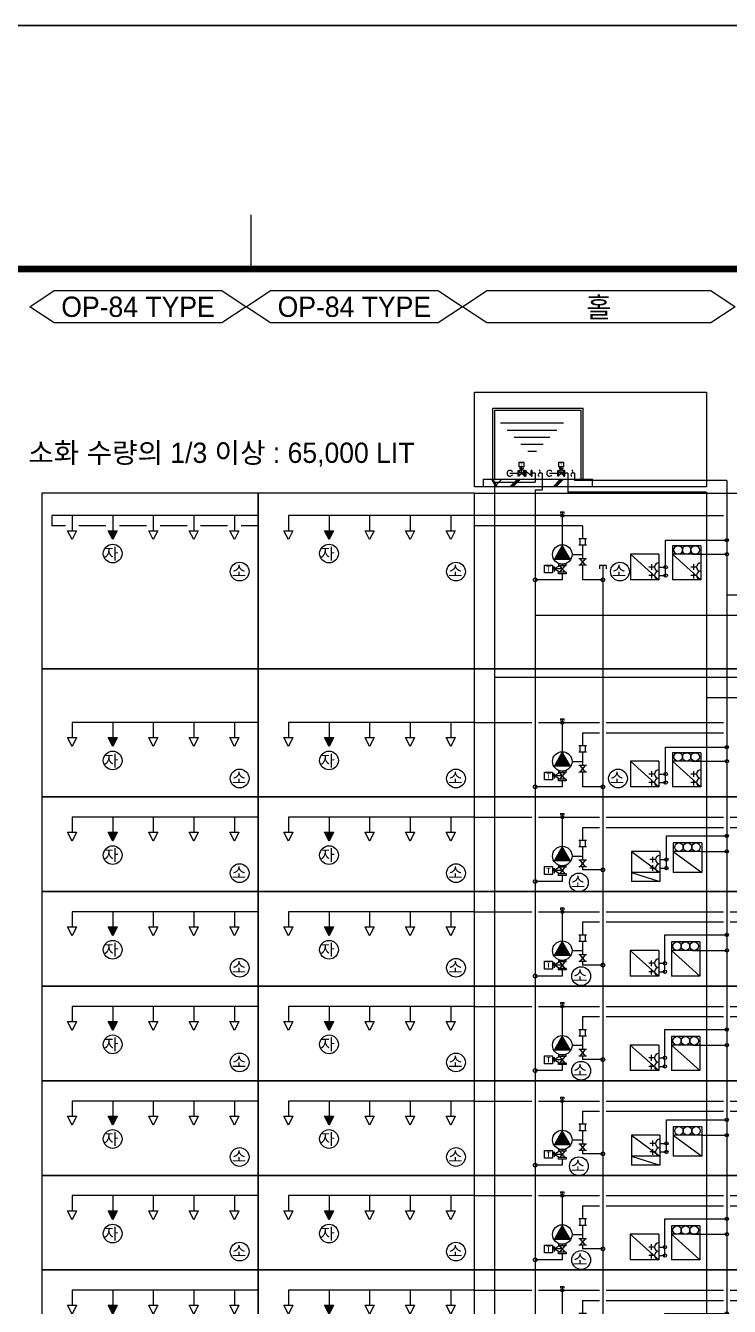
# Model space of a CAD drawing. Header units: millimetres. Extents: x -690680 to -601580, y 65384 to 191384.
# Drawn here: x -671987 to -656374, y 162956 to 191384 of the extents above; entities that cross this region are included whole.
import ezdxf
from ezdxf.enums import TextEntityAlignment as Align

# ---------------------------------------------------------------- set-up
doc = ezdxf.new("R2010")
doc.units = ezdxf.units.MM
doc.header["$LTSCALE"] = 200
for name, color, linetype in [('105-2', 7, 'Continuous'), ('2', 2, 'Continuous'), ('4', 4, 'Continuous'), ('CO', 7, 'Continuous'), ('D', 1, 'Continuous'), ('FF', 255, 'Continuous'), ('FPP', 7, 'Continuous'), ('HH', 3, 'Continuous'), ('HSP', 5, 'Continuous'), ('l4', 4, 'Continuous'), ('L6', 6, 'Continuous'), ('LH', 2, 'Continuous'), ('LSP', 6, 'Continuous'), ('SHEET', 7, 'Continuous'), ('SO', 7, 'Continuous'), ('SP', 3, 'Continuous')]:
    doc.layers.add(name, color=color, linetype=linetype)
doc.layers.add('작업', color=105, linetype='Continuous', plot=False)
doc.styles.add('돋움', font='Dotum.ttf')
doc.styles.add('돋움체', font='DotumChe.ttf')
doc.styles.add('맑은고딕', font='malgun.ttf', dxfattribs={"width": 0.8})

# ---------------------------------------------------------------- blocks, each defined once
blk = doc.blocks.new('A&C시트(A3)')
at = {"layer": 'SHEET', "color": 8}
blk.add_lwpolyline([(0, 29700), (42000, 29700), (42000, 0), (0, 0)], close=True, dxfattribs=at)
at = {"layer": 'SHEET', "const_width": 50}
blk.add_lwpolyline([(1800, 28700), (41000, 28700), (41000, 1000), (1800, 1000)], close=True, dxfattribs=at)
at = {"layer": 'SHEET', "color": 8}
blk.add_lwpolyline([(1800, 7900), (1400, 7900)], dxfattribs=at)
blk = doc.blocks.new('A$C619C33C1')
at = {"layer": 'FF', "linetype": 'Continuous'}
blk.add_hatch(color=1, dxfattribs=at).paths.add_polyline_path([(1950, 990), (1775, 687), (2125, 687)])
blk.add_hatch(color=1, dxfattribs=at).paths.add_polyline_path([(1950, 990), (1775, 687), (2125, 687)])
for p, q in [((4227, 320), (4227, 1136)), ((4227, 1136), (5600, 1136)), ((4371, 981), (4371, 225)), ((5002, 981), (4371, 981)), ((5002, 981), (4371, 981)), ((5002, 981), (5002, 225)), ((3459, 792), (3459, 225)), ((4089, 792), (3459, 792)), ((3459, 792), (4089, 225)), ((3932, 446), (3932, 572)), ((4089, 792), (4089, 225)), ((5002, 792), (4371, 792)), ((4371, 792), (5002, 225)), ((3995, 509), (3869, 509)), ((3995, 320), (3869, 320)), ((3932, 257), (3932, 383)), ((4089, 225), (3459, 225)), ((5002, 225), (4371, 225))]:
    blk.add_line(p, q)
at = {"color": 7}
for p, q in [((4838, 792), (5603, 792)), ((4089, 509), (4227, 509)), ((4089, 320), (4227, 320))]:
    blk.add_line(p, q, dxfattribs=at)
for centre in [(4089, 509), (4089, 320)]:
    blk.add_arc(centre, 94.5, 90, 270)
at = {"layer": '2', "color": 2}
for centre in [(4497, 887), (4686, 887), (4875, 887)]:
    blk.add_circle(centre, 94.5, dxfattribs=at)
for centre in [(3585, 887), (3774, 887), (3963, 887)]:
    blk.add_arc(centre, 94.5, 269.9967, 270.0033, dxfattribs=at)
at = {"layer": '4'}
blk.add_lwpolyline([(0, 2100), (6050, 2100), (6050, 0), (0, 0)], close=True, dxfattribs=at)
at = {"layer": 'D'}
blk.add_line((2850, 2100), (2850, 0), dxfattribs=at)
at = {"layer": 'FF', "color": 3, "linetype": 'Continuous'}
for p, q in [((1912, 1735, 0), (1988, 1735, 0)), ((1912, 1735, 0), (1912, 1697, 0)), ((1988, 1735, 0), (1988, 1697, 0)), ((2166, 788), (2400, 788)), ((2166, 788), (2400, 788)), ((2850, 469), (2400, 469))]:
    blk.add_line(p, q, dxfattribs=at)
at = {"layer": 'FF', "color": 3}
for p, q in [((0, 1650), (1275, 1650)), ((1425, 1650), (2775, 1650)), ((2400, 1425), (2400, 1134)), ((2400, 1425), (2775, 1425)), ((2925, 1650), (5525, 1650)), ((2925, 1425), (5525, 1425)), ((5675, 1650), (6050, 1650)), ((5675, 1425), (6050, 1425)), ((2400, 990, 0), (2400, 693, 0)), ((2400, 990, 0), (2400, 693, 0)), ((2400, 549, 0), (2400, 469, 0)), ((2400, 549, 0), (2400, 469, 0))]:
    blk.add_line(p, q, dxfattribs=at)
at = {"layer": 'FF', "color": 4}
for p, q in [((2486, 1134, 0), (2314, 1134, 0)), ((2486, 1134, 0), (2314, 1134, 0)), ((2485, 990, 0), (2314, 990, 0)), ((2485, 990, 0), (2314, 990, 0)), ((2342, 1134, 0), (2342, 990, 0)), ((2458, 1134, 0), (2458, 990, 0)), ((2036, 572), (1864, 572)), ((2036, 572), (1864, 572)), ((1864, 572), (1864, 538)), ((2036, 572), (1864, 572)), ((2036, 572), (1864, 572)), ((1864, 572), (1864, 538)), ((1950, 572), (1967, 572)), ((1950, 572), (1967, 572)), ((2036, 538), (2036, 572)), ((2036, 538), (2036, 572)), ((2486, 693, 0), (2314, 693, 0)), ((2486, 693, 0), (2314, 693, 0)), ((2458, 693, 0), (2342, 549, 0)), ((2342, 693, 0), (2458, 549, 0)), ((2458, 693, 0), (2342, 549, 0)), ((2342, 693, 0), (2458, 549, 0)), ((1950, 466), (1732, 466)), ((1950, 466), (1732, 466)), ((1892, 538), (1773, 466)), ((1892, 538), (1773, 466)), ((1773, 522), (1773, 410)), ((1773, 466), (1773, 522)), ((1773, 522), (1773, 410)), ((1773, 466), (1773, 522)), ((1773, 466), (1773, 477)), ((1773, 477), (1773, 454)), ((1773, 466), (1773, 477)), ((1773, 477), (1773, 454)), ((1892, 394), (1773, 466)), ((1892, 394), (1773, 466)), ((2036, 538), (1864, 538)), ((2036, 538), (1864, 538)), ((2035, 394), (1864, 394)), ((1864, 359), (1864, 394)), ((2035, 394), (1864, 394)), ((1864, 359), (1864, 394)), ((2036, 359), (1865, 359)), ((2036, 359), (1865, 359)), ((2036, 359), (1865, 359)), ((2036, 359), (1865, 359)), ((2008, 538), (1892, 394)), ((1892, 538), (2008, 394)), ((2008, 538), (1892, 394)), ((1892, 538), (2008, 394)), ((2036, 394), (2036, 359)), ((2036, 394), (2036, 359)), ((2485, 549, 0), (2314, 549, 0)), ((2485, 549, 0), (2314, 549, 0))]:
    blk.add_line(p, q, dxfattribs=at)
at = {"layer": 'FF', "color": 6, "linetype": 'Continuous'}
for p, q in [((1950, 359), (1950, 225)), ((1950, 359), (1950, 225)), ((1950, 225), (1350, 225))]:
    blk.add_line(p, q, dxfattribs=at)
at = {"layer": 'FF', "color": 1, "linetype": 'Continuous', "elevation": 0}
blk.add_lwpolyline([(1950, 990), (1775, 687), (2125, 687)], close=True, dxfattribs=at)
blk.add_lwpolyline([(1950, 990), (1775, 687), (2125, 687)], close=True, dxfattribs=at)
blk.add_lwpolyline([(1950, 990), (1775, 687), (2125, 687)], close=True, dxfattribs=at)
blk.add_lwpolyline([(1950, 990), (1775, 687), (2125, 687)], close=True, dxfattribs=at)
at = {"layer": 'FF', "color": 4, "elevation": 0}
blk.add_lwpolyline([(1558, 553), (1732, 553), (1732, 379), (1558, 379)], close=True, dxfattribs=at)
blk.add_lwpolyline([(1558, 553), (1732, 553), (1732, 379), (1558, 379)], close=True, dxfattribs=at)
at = {"layer": 'FF', "color": 2}
for centre, radius in [((1950, 1650), 34.7), ((1950, 1650), 34.7), ((5600, 1136), 37.1), ((5603, 792), 37.1), ((2850, 469, 0), 41.7), ((2850, 469, 0), 41.7), ((4227, 509), 37.1), ((4227, 320), 37.1), ((1350, 225, 0), 41.7)]:
    blk.add_circle(centre, radius, dxfattribs=at)
at = {"layer": 'FF', "color": 7}
blk.add_circle((1950, 788), 216, dxfattribs=at)
blk.add_circle((1950, 788), 216, dxfattribs=at)
at = {"layer": 'HH'}
blk.add_line((5600, 2100), (5600, 0), dxfattribs=at)
at = {"layer": 'HSP', "linetype": 'Continuous'}
blk.add_line((1350, 2100), (1350, 0), dxfattribs=at)
at = {"layer": 'LH', "color": 2}
blk.add_line((5150, 2100), (5150, 0), dxfattribs=at)
at = {"layer": 'LSP', "linetype": 'Continuous'}
blk.add_line((450, 2100), (450, 0), dxfattribs=at)
at = {"layer": 'LSP', "color": 6, "linetype": 'Continuous'}
blk.add_line((1950, 1735, 0), (1950, 1004), dxfattribs=at)
at = {"layer": 'SO', "color": 4}
blk.add_circle((2369, 222), 208, dxfattribs=at)
at = {"layer": 'FF', "color": 4, "style": '돋움체'}
blk.add_text('T', height=116, dxfattribs=at).set_placement((1645, 466), align=Align.MIDDLE)
blk.add_text('T', height=116, dxfattribs=at).set_placement((1645, 466), align=Align.MIDDLE)
at = {"layer": 'SO', "color": 7, "style": '맑은고딕'}
blk.add_text('소', height=252, dxfattribs=at).set_placement((2189, 109))
blk = doc.blocks.new('A$C6A4F0C46')
at = {"layer": '105-2'}
blk.add_hatch(color=1, dxfattribs=at).paths.add_polyline_path([(1675, 1316), (1475, 1316), (1575, 1117)])
at = {"layer": '105-2', "color": 1}
blk.add_lwpolyline([(1475, 1316), (1675, 1316), (1575, 1117), (1475, 1316)], dxfattribs=at)
at = {"layer": '4'}
blk.add_lwpolyline([(4800, 0), (4800, 2100), (0, 2100), (0, 0)], close=True, dxfattribs=at)
at = {"layer": 'CO', "color": 4}
blk.add_circle((1575, 808), 208, dxfattribs=at)
at = {"layer": 'FF', "color": 3}
for p, q in [((675, 1650), (675, 1316)), ((4800, 1650), (675, 1650)), ((1575, 1650), (1575, 1316)), ((2475, 1650), (2475, 1316)), ((3375, 1650), (3375, 1316)), ((4275, 1650), (4275, 1316))]:
    blk.add_line(p, q, dxfattribs=at)
at = {"layer": 'SO', "color": 4}
blk.add_circle((4392, 408), 208, dxfattribs=at)
at = {"layer": 'SP', "color": 4, "elevation": 0}
for points in [[(575, 1316), (775, 1316), (675, 1117), (575, 1316)], [(2375, 1316), (2575, 1316), (2475, 1117), (2375, 1316)], [(3275, 1316), (3475, 1316), (3375, 1117), (3275, 1316)], [(4175, 1316), (4375, 1316), (4275, 1117), (4175, 1316)]]:
    blk.add_lwpolyline(points, dxfattribs=at)
at = {"layer": 'CO', "color": 7, "style": '맑은고딕'}
blk.add_text('자', height=252, dxfattribs=at).set_placement((1383, 679))
at = {"layer": 'SO', "color": 7, "style": '맑은고딕'}
blk.add_text('소', height=252, dxfattribs=at).set_placement((4222, 295))
blk = doc.blocks.new('A$C79C17EED')
at = {"layer": 'FF', "linetype": 'Continuous'}
blk.add_hatch(color=1, dxfattribs=at).paths.add_polyline_path([(1950, 990), (1775, 687), (2125, 687)])
blk.add_hatch(color=1, dxfattribs=at).paths.add_polyline_path([(1950, 990), (1775, 687), (2125, 687)])
for p, q in [((4261, 520), (4261, 1233)), ((4261, 1233), (5600, 1233)), ((4115, 892), (3484, 892)), ((3484, 892), (3484, 225)), ((3484, 892), (4115, 425)), ((4115, 892), (4115, 225)), ((5044, 1081), (4413, 1081)), ((5044, 1081), (4413, 1081)), ((4413, 1081), (4413, 425)), ((5044, 892), (4413, 892)), ((4413, 892), (5044, 425)), ((5044, 1081), (5044, 425)), ((4020, 709), (3894, 709)), ((3957, 646), (3957, 772)), ((3957, 457), (3957, 583)), ((4115, 425), (3484, 425)), ((4020, 520), (3894, 520)), ((5044, 425), (4413, 425)), ((4115, 225), (3484, 225))]:
    blk.add_line(p, q)
at = {"color": 7}
for p, q in [((5044, 892), (5600, 892)), ((4115, 709), (4261, 709)), ((3484, 425), (4115, 225)), ((4115, 520), (4261, 520))]:
    blk.add_line(p, q, dxfattribs=at)
for centre in [(4115, 709), (4115, 520)]:
    blk.add_arc(centre, 94.5, 90, 270)
at = {"layer": '2', "color": 2}
for centre in [(4540, 987), (4729, 987), (4918, 987)]:
    blk.add_circle(centre, 94.5, dxfattribs=at)
for centre in [(3610, 987), (3800, 987), (3989, 987)]:
    blk.add_arc(centre, 94.5, 269.9967, 270.0033, dxfattribs=at)
at = {"layer": '4'}
blk.add_lwpolyline([(0, 2100), (6050, 2100), (6050, 0), (0, 0)], close=True, dxfattribs=at)
at = {"layer": 'D'}
blk.add_line((2850, 2100), (2850, 0), dxfattribs=at)
at = {"layer": 'FF', "color": 3, "linetype": 'Continuous'}
for p, q in [((1912, 1735, 0), (1988, 1735, 0)), ((1912, 1735, 0), (1912, 1697, 0)), ((1988, 1735, 0), (1988, 1697, 0)), ((2166, 788), (2400, 788)), ((2166, 788), (2400, 788)), ((2850, 480), (2400, 480))]:
    blk.add_line(p, q, dxfattribs=at)
at = {"layer": 'FF', "color": 3}
for p, q in [((0, 1650), (1275, 1650)), ((1425, 1650), (2775, 1650)), ((2400, 1425), (2400, 1134)), ((2400, 1425), (2775, 1425)), ((2925, 1650), (5525, 1650)), ((2925, 1425), (5525, 1425)), ((5675, 1650), (6050, 1650)), ((5675, 1425), (6050, 1425)), ((2400, 990, 0), (2400, 693, 0)), ((2400, 990, 0), (2400, 693, 0)), ((2400, 549, 0), (2400, 480, 0)), ((2400, 549, 0), (2400, 480, 0))]:
    blk.add_line(p, q, dxfattribs=at)
at = {"layer": 'FF', "color": 4}
for p, q in [((2486, 1134, 0), (2314, 1134, 0)), ((2486, 1134, 0), (2314, 1134, 0)), ((2485, 990, 0), (2314, 990, 0)), ((2485, 990, 0), (2314, 990, 0)), ((2342, 1134, 0), (2342, 990, 0)), ((2458, 1134, 0), (2458, 990, 0)), ((2036, 572), (1864, 572)), ((2036, 572), (1864, 572)), ((1864, 572), (1864, 538)), ((2036, 572), (1864, 572)), ((2036, 572), (1864, 572)), ((1864, 572), (1864, 538)), ((1950, 572), (1967, 572)), ((1950, 572), (1967, 572)), ((2036, 538), (2036, 572)), ((2036, 538), (2036, 572)), ((2486, 693, 0), (2314, 693, 0)), ((2486, 693, 0), (2314, 693, 0)), ((2458, 693, 0), (2342, 549, 0)), ((2342, 693, 0), (2458, 549, 0)), ((2458, 693, 0), (2342, 549, 0)), ((2342, 693, 0), (2458, 549, 0)), ((1950, 466), (1732, 466)), ((1950, 466), (1732, 466)), ((1892, 538), (1773, 466)), ((1892, 538), (1773, 466)), ((1773, 522), (1773, 410)), ((1773, 466), (1773, 522)), ((1773, 522), (1773, 410)), ((1773, 466), (1773, 522)), ((1773, 466), (1773, 477)), ((1773, 477), (1773, 454)), ((1773, 466), (1773, 477)), ((1773, 477), (1773, 454)), ((1892, 394), (1773, 466)), ((1892, 394), (1773, 466)), ((2036, 538), (1864, 538)), ((2036, 538), (1864, 538)), ((2035, 394), (1864, 394)), ((1864, 359), (1864, 394)), ((2035, 394), (1864, 394)), ((1864, 359), (1864, 394)), ((2036, 359), (1865, 359)), ((2036, 359), (1865, 359)), ((2036, 359), (1865, 359)), ((2036, 359), (1865, 359)), ((2008, 538), (1892, 394)), ((1892, 538), (2008, 394)), ((2008, 538), (1892, 394)), ((1892, 538), (2008, 394)), ((2036, 394), (2036, 359)), ((2036, 394), (2036, 359)), ((2485, 549, 0), (2314, 549, 0)), ((2485, 549, 0), (2314, 549, 0))]:
    blk.add_line(p, q, dxfattribs=at)
at = {"layer": 'FF', "color": 6, "linetype": 'Continuous'}
for p, q in [((1950, 359), (1950, 225)), ((1950, 359), (1950, 225)), ((1950, 225), (1350, 225))]:
    blk.add_line(p, q, dxfattribs=at)
at = {"layer": 'FF', "color": 1, "linetype": 'Continuous', "elevation": 0}
blk.add_lwpolyline([(1950, 990), (1775, 687), (2125, 687)], close=True, dxfattribs=at)
blk.add_lwpolyline([(1950, 990), (1775, 687), (2125, 687)], close=True, dxfattribs=at)
blk.add_lwpolyline([(1950, 990), (1775, 687), (2125, 687)], close=True, dxfattribs=at)
blk.add_lwpolyline([(1950, 990), (1775, 687), (2125, 687)], close=True, dxfattribs=at)
at = {"layer": 'FF', "color": 4, "elevation": 0}
blk.add_lwpolyline([(1558, 553), (1732, 553), (1732, 379), (1558, 379)], close=True, dxfattribs=at)
blk.add_lwpolyline([(1558, 553), (1732, 553), (1732, 379), (1558, 379)], close=True, dxfattribs=at)
at = {"layer": 'FF', "color": 2}
for centre, radius in [((1950, 1650), 34.7), ((1950, 1650), 34.7), ((5600, 1233), 37.1), ((5600, 892), 37.1), ((4261, 709), 37.1), ((2850, 480, 0), 41.7), ((2850, 480, 0), 41.7), ((4261, 520), 37.1), ((1350, 225, 0), 41.7)]:
    blk.add_circle(centre, radius, dxfattribs=at)
at = {"layer": 'FF', "color": 7}
blk.add_circle((1950, 788), 216, dxfattribs=at)
blk.add_circle((1950, 788), 216, dxfattribs=at)
at = {"layer": 'HH'}
blk.add_line((5600, 2100), (5600, 0), dxfattribs=at)
at = {"layer": 'HSP', "linetype": 'Continuous'}
blk.add_line((1350, 2100), (1350, 0), dxfattribs=at)
at = {"layer": 'LH', "color": 2}
blk.add_line((5150, 2100), (5150, 0), dxfattribs=at)
at = {"layer": 'LSP', "linetype": 'Continuous'}
blk.add_line((450, 2100), (450, 0), dxfattribs=at)
at = {"layer": 'LSP', "color": 6, "linetype": 'Continuous'}
blk.add_line((1950, 1735, 0), (1950, 1004), dxfattribs=at)
at = {"layer": 'SO', "color": 4}
blk.add_circle((2319, 202), 208, dxfattribs=at)
at = {"layer": 'FF', "color": 4, "style": '돋움체'}
blk.add_text('T', height=116, dxfattribs=at).set_placement((1645, 466), align=Align.MIDDLE)
blk.add_text('T', height=116, dxfattribs=at).set_placement((1645, 466), align=Align.MIDDLE)
at = {"layer": 'SO', "color": 7, "style": '맑은고딕'}
blk.add_text('소', height=252, dxfattribs=at).set_placement((2139, 89))
blk = doc.blocks.new('H11')
at = {"layer": 'L6'}
for centre, start, end in [((0.4, -0.62), 123.0076, 236.9924), ((-0.4, 0.62), 303.0076, 56.9924)]:
    blk.add_arc(centre, 0.742, start, end, dxfattribs=at)

msp = doc.modelspace()

# ---------------------------------------------------------------- hatches: boundary and pattern name
at = {"layer": '105-2'}
for points in [[(-669957, 180174), (-670156, 180174), (-670056, 179975)], [(-665157, 180174), (-665356, 180174), (-665256, 179975)], [(-669957, 175580), (-670156, 175580), (-670056, 175381)], [(-665157, 175580), (-665356, 175580), (-665256, 175381)]]:
    msp.add_hatch(color=1, dxfattribs=at).paths.add_polyline_path(points)
at = {"layer": 'FF', "linetype": 'Continuous'}
for points in [[(-660081, 179848), (-660256, 179545), (-659906, 179545)], [(-660081, 179848), (-660256, 179545), (-659906, 179545)], [(-660081, 175255), (-660256, 174951), (-659906, 174951)], [(-660081, 175255), (-660256, 174951), (-659906, 174951)]]:
    msp.add_hatch(color=1, dxfattribs=at).paths.add_polyline_path(points)

# ---------------------------------------------------------------- linework, layer by layer
for p, q in [((-657787, 179178), (-657787, 179960)), ((-657787, 179960), (-656431, 179960)), ((-657636, 179840), (-657636, 179083)), ((-657006, 179840), (-657636, 179840)), ((-657006, 179840), (-657636, 179840)), ((-657006, 179840), (-657006, 179083)), ((-658569, 179651), (-658569, 179083)), ((-657939, 179651), (-658569, 179651)), ((-658569, 179651), (-657939, 179083)), ((-658096, 179304), (-658096, 179430)), ((-657939, 179651), (-657939, 179083)), ((-657006, 179651), (-657636, 179651)), ((-657636, 179651), (-657006, 179083)), ((-657164, 179304), (-657164, 179430)), ((-658033, 179367), (-658159, 179367)), ((-658033, 179178), (-658159, 179178)), ((-658096, 179115), (-658096, 179241)), ((-657101, 179367), (-657227, 179367)), ((-657101, 179178), (-657227, 179178)), ((-657164, 179115), (-657164, 179241)), ((-657939, 179083), (-658569, 179083)), ((-657006, 179083), (-657636, 179083)), ((-657787, 174584), (-657787, 175367)), ((-657787, 175367), (-656431, 175367)), ((-657636, 175246), (-657636, 174489)), ((-657006, 175246), (-657636, 175246)), ((-657006, 175246), (-657636, 175246)), ((-657006, 175246), (-657006, 174489)), ((-658569, 175057), (-658569, 174489)), ((-657939, 175057), (-658569, 175057)), ((-658569, 175057), (-657939, 174489)), ((-658096, 174710), (-658096, 174836)), ((-657939, 175057), (-657939, 174489)), ((-657006, 175057), (-657636, 175057)), ((-657636, 175057), (-657006, 174489)), ((-657164, 174710), (-657164, 174836)), ((-658033, 174773), (-658159, 174773)), ((-658033, 174584), (-658159, 174584)), ((-658096, 174521), (-658096, 174647)), ((-657101, 174773), (-657227, 174773)), ((-657101, 174584), (-657227, 174584)), ((-657164, 174521), (-657164, 174647)), ((-657939, 174489), (-658569, 174489)), ((-657006, 174489), (-657636, 174489))]:
    msp.add_line(p, q)
at = {"color": 7}
for p, q in [((-657193, 179651), (-656428, 179651)), ((-657939, 179367), (-657787, 179367)), ((-657939, 179178), (-657787, 179178)), ((-657193, 175057), (-656428, 175057)), ((-657939, 174773), (-657787, 174773)), ((-657939, 174584), (-657787, 174584))]:
    msp.add_line(p, q, dxfattribs=at)
for centre in [(-657939, 179367), (-657006, 179367), (-657939, 179178), (-657006, 179178), (-657939, 174773), (-657006, 174773), (-657939, 174584), (-657006, 174584)]:
    msp.add_arc(centre, 94.5, 90, 270)
at = {"layer": '105-2', "color": 1}
for points in [[(-670156, 180174), (-669957, 180174), (-670056, 179975), (-670156, 180174)], [(-665356, 180174), (-665157, 180174), (-665256, 179975), (-665356, 180174)], [(-670156, 175580), (-669957, 175580), (-670056, 175381), (-670156, 175580)], [(-665356, 175580), (-665157, 175580), (-665256, 175381), (-665356, 175580)]]:
    msp.add_lwpolyline(points, dxfattribs=at)
at = {"layer": '2', "color": 2}
for centre in [(-657510, 179745), (-657321, 179745), (-657132, 179745), (-657510, 175151), (-657321, 175151), (-657132, 175151)]:
    msp.add_circle(centre, 94.5, dxfattribs=at)
for centre in [(-658443, 179745), (-658254, 179745), (-658065, 179745), (-658443, 175151), (-658254, 175151), (-658065, 175151)]:
    msp.add_arc(centre, 94.5, 269.9967, 270.0033, dxfattribs=at)
at = {"layer": '4'}
for points in [[(-662031, 183250), (-656881, 183250), (-656881, 181150), (-662031, 181150)], [(-666831, 177110), (-666831, 181010), (-671631, 181010), (-671631, 177110)], [(-662031, 177110), (-662031, 181010), (-666831, 181010), (-666831, 177110)], [(-662031, 181010), (-655981, 181010), (-655981, 177110), (-662031, 177110)], [(-666831, 174264), (-666831, 177110), (-671631, 177110), (-671631, 174264)], [(-662031, 174264), (-662031, 177110), (-666831, 177110), (-666831, 174264)], [(-662031, 177110), (-655981, 177110), (-655981, 174264), (-662031, 174264)]]:
    msp.add_lwpolyline(points, close=True, dxfattribs=at)
at = {"layer": 'CO', "color": 4}
for centre in [(-670056, 179666), (-665256, 179666), (-670056, 175073), (-665256, 175073)]:
    msp.add_circle(centre, 208, dxfattribs=at)
at = {"layer": 'D'}
for p, q in [((-659181, 179400), (-659181, 177110)), ((-659181, 177110), (-659181, 174264))]:
    msp.add_line(p, q, dxfattribs=at)
at = {"layer": 'FF', "color": 3}
for p, q in [((-661619, 181314), (-661619, 182893)), ((-661619, 182893), (-659621, 182893)), ((-659621, 181314), (-659621, 182893)), ((-661826, 181314), (-659414, 181314)), ((-661826, 181150), (-661826, 181314)), ((-659414, 181150), (-659414, 181314)), ((-666831, 180508), (-671406, 180508)), ((-671406, 180508), (-671406, 180283)), ((-671106, 180283), (-671406, 180283)), ((-670956, 180508), (-670956, 180174)), ((-670206, 180283), (-670806, 180283)), ((-670056, 180508), (-670056, 180174)), ((-669306, 180283), (-669906, 180283)), ((-669156, 180508), (-669156, 180174)), ((-668406, 180283), (-669006, 180283)), ((-668256, 180508), (-668256, 180174)), ((-667506, 180283), (-668106, 180283)), ((-667356, 180508), (-667356, 180174)), ((-666831, 180283), (-667206, 180283)), ((-666156, 180508), (-666156, 180174)), ((-662031, 180508), (-666156, 180508)), ((-665256, 180508), (-665256, 180174)), ((-664356, 180508), (-664356, 180174)), ((-663456, 180508), (-663456, 180174)), ((-662556, 180508), (-662556, 180174)), ((-660081, 180508), (-662031, 180508)), ((-659631, 180283), (-662031, 180283)), ((-660081, 180508), (-656506, 180508)), ((-659631, 180283), (-659631, 179992)), ((-659631, 179849), (-659631, 179552)), ((-659631, 179849), (-659631, 179552)), ((-659631, 179408), (-659631, 179297)), ((-659631, 179408), (-659631, 179083)), ((-670956, 175914), (-670956, 175580)), ((-666831, 175914), (-670956, 175914)), ((-670056, 175915), (-670056, 175580)), ((-669156, 175915), (-669156, 175580)), ((-668256, 175915), (-668256, 175580)), ((-667356, 175915), (-667356, 175580)), ((-666156, 175914), (-666156, 175580)), ((-662031, 175914), (-666156, 175914)), ((-665256, 175915), (-665256, 175580)), ((-664356, 175915), (-664356, 175580)), ((-663456, 175915), (-663456, 175580)), ((-662556, 175915), (-662556, 175580)), ((-662031, 175914), (-660756, 175914)), ((-660606, 175914), (-659256, 175914)), ((-659631, 175689), (-659631, 175399)), ((-659631, 175689), (-659256, 175689)), ((-659106, 175914), (-656506, 175914)), ((-659106, 175689), (-656506, 175689)), ((-659631, 175255, 0), (-659631, 174958, 0)), ((-659631, 175255, 0), (-659631, 174958, 0)), ((-659631, 174814, 0), (-659631, 174704, 0)), ((-659631, 174814, 0), (-659631, 174489, 0))]:
    msp.add_line(p, q, dxfattribs=at)
at = {"layer": 'FF', "color": 1}
for p, q in [((-661575, 181314), (-661575, 182849)), ((-661575, 182849), (-659665, 182849)), ((-659665, 181314), (-659665, 182849)), ((-661301, 182408), (-660203, 182408)), ((-661150, 182252), (-660354, 182252)), ((-660999, 182095), (-660505, 182095)), ((-660848, 181939), (-660656, 181939)), ((-661653, 181314), (-661556, 181150)), ((-661620, 181314), (-661523, 181150)), ((-661425, 181314), (-661589, 181150)), ((-661077, 181314), (-661241, 181150)), ((-661044, 181314), (-661208, 181150)), ((-661011, 181314), (-661175, 181150)), ((-660122, 181314), (-660286, 181150)), ((-660089, 181314), (-660253, 181150)), ((-660057, 181314), (-660221, 181150))]:
    msp.add_line(p, q, dxfattribs=at)
at = {"layer": 'FF', "color": 4}
for p, q in [((-661452, 182564), (-660052, 182564)), ((-661061, 181511), (-661035, 181511)), ((-661061, 181384), (-661061, 181511)), ((-661061, 181384), (-661061, 181511)), ((-661035, 181384), (-661061, 181384)), ((-661035, 181490), (-660983, 181559)), ((-661035, 181384), (-661035, 181511)), ((-661035, 181490), (-660930, 181405)), ((-661035, 181405), (-660930, 181490)), ((-660983, 181559), (-661030, 181559)), ((-661030, 181559), (-660936, 181559)), ((-660991, 181559), (-660974, 181559)), ((-660983, 181559), (-660991, 181559)), ((-660991, 181559), (-660974, 181559)), ((-660983, 181559), (-660991, 181559)), ((-660983, 181448), (-660983, 181589)), ((-660930, 181490), (-660983, 181559)), ((-660904, 181511), (-660930, 181511)), ((-660930, 181384), (-660930, 181511)), ((-660930, 181384), (-660904, 181384)), ((-660904, 181384), (-660904, 181511)), ((-660904, 181511), (-660879, 181511)), ((-660904, 181384), (-660904, 181511)), ((-660904, 181384), (-660904, 181511)), ((-660879, 181384), (-660904, 181384)), ((-660879, 181384), (-660879, 181511)), ((-660879, 181490), (-660774, 181405)), ((-660748, 181511), (-660774, 181511)), ((-660774, 181384), (-660774, 181511)), ((-660774, 181384), (-660748, 181384)), ((-660748, 181384), (-660748, 181511)), ((-660181, 181511), (-660156, 181511)), ((-660181, 181384), (-660181, 181511)), ((-660181, 181384), (-660181, 181511)), ((-660156, 181384), (-660181, 181384)), ((-660156, 181490), (-660103, 181559)), ((-660156, 181384), (-660156, 181511)), ((-660156, 181490), (-660050, 181405)), ((-660156, 181405), (-660050, 181490)), ((-660103, 181559), (-660150, 181559)), ((-660150, 181559), (-660056, 181559)), ((-660112, 181559), (-660095, 181559)), ((-660103, 181559), (-660112, 181559)), ((-660112, 181559), (-660095, 181559)), ((-660103, 181559), (-660112, 181559)), ((-660103, 181448), (-660103, 181589)), ((-660050, 181490), (-660103, 181559)), ((-660025, 181511), (-660050, 181511)), ((-660050, 181384), (-660050, 181511)), ((-660050, 181384), (-660025, 181384)), ((-660025, 181384), (-660025, 181511)), ((-659545, 179992), (-659717, 179992)), ((-659545, 179992), (-659717, 179992)), ((-659689, 179992), (-659689, 179849)), ((-659574, 179992), (-659574, 179849)), ((-659547, 179849), (-659717, 179849)), ((-659547, 179849), (-659717, 179849)), ((-660139, 179396), (-660258, 179324)), ((-660139, 179396), (-660258, 179324)), ((-660258, 179380), (-660258, 179268)), ((-660258, 179324), (-660258, 179380)), ((-660258, 179380), (-660258, 179268)), ((-660258, 179324), (-660258, 179380)), ((-659995, 179431), (-660167, 179431)), ((-659995, 179431), (-660167, 179431)), ((-660167, 179431), (-660167, 179396)), ((-659995, 179431), (-660167, 179431)), ((-659995, 179431), (-660167, 179431)), ((-660167, 179431), (-660167, 179396)), ((-659995, 179396), (-660167, 179396)), ((-659995, 179396), (-660167, 179396)), ((-660024, 179396), (-660139, 179252)), ((-660139, 179396), (-660024, 179252)), ((-660024, 179396), (-660139, 179252)), ((-660139, 179396), (-660024, 179252)), ((-660081, 179431), (-660064, 179431)), ((-660081, 179431), (-660064, 179431)), ((-659995, 179396), (-659995, 179431)), ((-659995, 179396), (-659995, 179431)), ((-659545, 179552), (-659717, 179552)), ((-659545, 179552), (-659717, 179552)), ((-659547, 179408), (-659717, 179408)), ((-659547, 179408), (-659717, 179408)), ((-659574, 179552), (-659689, 179408)), ((-659689, 179552), (-659574, 179408)), ((-659574, 179552), (-659689, 179408)), ((-659689, 179552), (-659574, 179408)), ((-660081, 179324), (-660299, 179324)), ((-660081, 179324), (-660299, 179324)), ((-660258, 179324), (-660258, 179336)), ((-660258, 179336), (-660258, 179313)), ((-660258, 179324), (-660258, 179336)), ((-660258, 179336), (-660258, 179313)), ((-660139, 179252), (-660258, 179324)), ((-660139, 179252), (-660258, 179324)), ((-659997, 179252), (-660167, 179252)), ((-660167, 179218), (-660167, 179252)), ((-659997, 179252), (-660167, 179252)), ((-660167, 179218), (-660167, 179252)), ((-659995, 179218), (-660166, 179218)), ((-659995, 179218), (-660166, 179218)), ((-659995, 179218), (-660166, 179218)), ((-659995, 179218), (-660166, 179218)), ((-659995, 179252), (-659995, 179218)), ((-659995, 179252), (-659995, 179218)), ((-659545, 175399, 0), (-659717, 175399, 0)), ((-659545, 175399, 0), (-659717, 175399, 0)), ((-659547, 175255, 0), (-659717, 175255, 0)), ((-659547, 175255, 0), (-659717, 175255, 0)), ((-659689, 175399, 0), (-659689, 175255, 0)), ((-659574, 175399, 0), (-659574, 175255, 0)), ((-659995, 174837), (-660167, 174837)), ((-659995, 174837), (-660167, 174837)), ((-660167, 174837), (-660167, 174802)), ((-659995, 174837), (-660167, 174837)), ((-659995, 174837), (-660167, 174837)), ((-660167, 174837), (-660167, 174802)), ((-660081, 174837), (-660064, 174837)), ((-660081, 174837), (-660064, 174837)), ((-659995, 174802), (-659995, 174837)), ((-659995, 174802), (-659995, 174837)), ((-659545, 174958, 0), (-659717, 174958, 0)), ((-659545, 174958, 0), (-659717, 174958, 0)), ((-659574, 174958, 0), (-659689, 174814, 0)), ((-659689, 174958, 0), (-659574, 174814, 0)), ((-659574, 174958, 0), (-659689, 174814, 0)), ((-659689, 174958, 0), (-659574, 174814, 0)), ((-660081, 174730), (-660299, 174730)), ((-660081, 174730), (-660299, 174730)), ((-660139, 174802), (-660258, 174730)), ((-660139, 174802), (-660258, 174730)), ((-660258, 174786), (-660258, 174674)), ((-660258, 174730), (-660258, 174786)), ((-660258, 174786), (-660258, 174674)), ((-660258, 174730), (-660258, 174786)), ((-660258, 174730), (-660258, 174742)), ((-660258, 174742), (-660258, 174719)), ((-660258, 174730), (-660258, 174742)), ((-660258, 174742), (-660258, 174719)), ((-660139, 174658), (-660258, 174730)), ((-660139, 174658), (-660258, 174730)), ((-659995, 174802), (-660167, 174802)), ((-659995, 174802), (-660167, 174802)), ((-659997, 174658), (-660167, 174658)), ((-660167, 174624), (-660167, 174658)), ((-659997, 174658), (-660167, 174658)), ((-660167, 174624), (-660167, 174658)), ((-659995, 174624), (-660166, 174624)), ((-659995, 174624), (-660166, 174624)), ((-659995, 174624), (-660166, 174624)), ((-659995, 174624), (-660166, 174624)), ((-660024, 174802), (-660139, 174658)), ((-660139, 174802), (-660024, 174658)), ((-660024, 174802), (-660139, 174658)), ((-660139, 174802), (-660024, 174658)), ((-659995, 174658), (-659995, 174624)), ((-659995, 174658), (-659995, 174624)), ((-659547, 174814, 0), (-659717, 174814, 0)), ((-659547, 174814, 0), (-659717, 174814, 0))]:
    msp.add_line(p, q, dxfattribs=at)
at = {"layer": 'FF', "color": 2}
msp.add_line((-660364, 181448), (-660181, 181448), dxfattribs=at)
at = {"layer": 'FF', "color": 3, "linetype": 'Continuous'}
for p, q in [((-660119, 180593, 0), (-660043, 180593, 0)), ((-660119, 180593, 0), (-660119, 180555, 0)), ((-660043, 180593, 0), (-660043, 180555, 0)), ((-659865, 179646), (-659631, 179646)), ((-659865, 179646), (-659631, 179646)), ((-659105, 179400, 0), (-659258, 179400, 0)), ((-659258, 179400, 0), (-659258, 179324, 0)), ((-659105, 179400, 0), (-659105, 179324, 0)), ((-659181, 179083), (-659631, 179083)), ((-660119, 175999, 0), (-660043, 175999, 0)), ((-660119, 175999, 0), (-660119, 175961, 0)), ((-660043, 175999, 0), (-660043, 175961, 0)), ((-659865, 175052), (-659631, 175052)), ((-659865, 175052), (-659631, 175052)), ((-659181, 174489), (-659631, 174489))]:
    msp.add_line(p, q, dxfattribs=at)
at = {"layer": 'FF', "color": 6, "linetype": 'Continuous'}
for p, q in [((-660081, 179218), (-660081, 179083)), ((-660081, 179218), (-660081, 179083)), ((-660081, 179083), (-660681, 179083)), ((-660081, 174624), (-660081, 174489)), ((-660081, 174624), (-660081, 174489)), ((-660081, 174489), (-660681, 174489))]:
    msp.add_line(p, q, dxfattribs=at)
at = {"layer": 'FF', "color": 4, "elevation": 0}
for points in [[(-661034, 181691), (-660932, 181691), (-660932, 181589), (-661034, 181589)], [(-660154, 181691), (-660052, 181691), (-660052, 181589), (-660154, 181589)], [(-660473, 179411), (-660299, 179411), (-660299, 179237), (-660473, 179237)], [(-660473, 179411), (-660299, 179411), (-660299, 179237), (-660473, 179237)], [(-660473, 174817), (-660299, 174817), (-660299, 174644), (-660473, 174644)], [(-660473, 174817), (-660299, 174817), (-660299, 174644), (-660473, 174644)]]:
    msp.add_lwpolyline(points, close=True, dxfattribs=at)
at = {"layer": 'FF', "color": 1, "linetype": 'Continuous', "elevation": 0}
for points in [[(-660081, 179848), (-660256, 179545), (-659906, 179545)], [(-660081, 179848), (-660256, 179545), (-659906, 179545)], [(-660081, 179848), (-660256, 179545), (-659906, 179545)], [(-660081, 179848), (-660256, 179545), (-659906, 179545)], [(-660081, 175255), (-660256, 174951), (-659906, 174951)], [(-660081, 175255), (-660256, 174951), (-659906, 174951)], [(-660081, 175255), (-660256, 174951), (-659906, 174951)], [(-660081, 175255), (-660256, 174951), (-659906, 174951)]]:
    msp.add_lwpolyline(points, close=True, dxfattribs=at)
at = {"layer": 'FF', "color": 2}
for centre, radius in [((-660081, 180508), 34.7), ((-656431, 179960), 37.1), ((-656428, 179651), 37.1), ((-657787, 179367), 37.1), ((-660681, 179083), 41.7), ((-659181, 179083, 0), 41.7), ((-659181, 179083, 0), 41.7), ((-657787, 179178), 37.1), ((-660081, 175914), 34.7), ((-660081, 175914), 34.7), ((-656431, 175367), 37.1), ((-656428, 175057), 37.1), ((-657787, 174773), 37.1), ((-657787, 174584), 37.1), ((-660681, 174489, 0), 41.7), ((-659181, 174489, 0), 41.7), ((-659181, 174489, 0), 41.7)]:
    msp.add_circle(centre, radius, dxfattribs=at)
at = {"layer": 'FF', "color": 7}
for centre in [(-660081, 179646), (-660081, 179646), (-660081, 175052), (-660081, 175052)]:
    msp.add_circle(centre, 216, dxfattribs=at)
at = {"layer": 'FF', "color": 3}
msp.add_arc((-660364, 181448), 63.2, 30, 330, dxfattribs=at)
at = {"layer": 'HH'}
for p, q in [((-659806, 181448), (-659869, 181448)), ((-659806, 181448), (-659806, 181289)), ((-656431, 181289), (-659806, 181289)), ((-656431, 181289), (-656431, 177110)), ((-649348, 178741), (-656431, 178741)), ((-656431, 177110), (-656431, 174264))]:
    msp.add_line(p, q, dxfattribs=at)
at = {"layer": 'HSP', "linetype": 'Continuous'}
for p, q in [((-661243, 181448), (-661061, 181448)), ((-660529, 181448), (-660592, 181448)), ((-660529, 181448), (-660529, 181078)), ((-660681, 181078), (-660681, 177110)), ((-660681, 181078), (-660529, 181078)), ((-645098, 178291), (-660681, 178291)), ((-660681, 177110), (-660681, 174264))]:
    msp.add_line(p, q, dxfattribs=at)
msp.add_arc((-661243, 181448), 63.2, 30, 330, dxfattribs=at)
at = {"layer": 'l4'}
for points in [[(-667634, 185504), (-667094, 185144), (-667634, 184784), (-671354, 184784), (-671894, 185144), (-671354, 185504), (-667634, 185504)], [(-662834, 185504), (-662294, 185144), (-662834, 184784), (-666554, 184784), (-667094, 185144), (-666554, 185504), (-662834, 185504)], [(-656784, 185504), (-656244, 185144), (-656784, 184784), (-661754, 184784), (-662294, 185144), (-661754, 185504), (-656784, 185504)]]:
    msp.add_lwpolyline(points, dxfattribs=at)
at = {"layer": 'LH', "color": 2}
for p, q in [((-659957, 181448), (-660025, 181448)), ((-659957, 181448), (-659957, 181032)), ((-656881, 177110), (-656881, 174264))]:
    msp.add_line(p, q, dxfattribs=at)
at = {"layer": 'LH', "linetype": 'Continuous'}
for p, q in [((-656881, 181032), (-659957, 181032)), ((-656881, 181032), (-656881, 177110)), ((-651431, 176462), (-656881, 176462))]:
    msp.add_line(p, q, dxfattribs=at)
at = {"layer": 'LSP', "linetype": 'Continuous'}
for p, q in [((-660680, 181448), (-660748, 181448)), ((-660680, 181448), (-660680, 181253)), ((-661581, 181253, 0), (-661581, 177110)), ((-661581, 181253), (-660680, 181253)), ((-661581, 177110), (-661581, 174264)), ((-651846, 176912), (-661581, 176912))]:
    msp.add_line(p, q, dxfattribs=at)
at = {"layer": 'LSP', "color": 6, "linetype": 'Continuous'}
for p, q in [((-660081, 180593, 0), (-660081, 179862)), ((-660081, 175999, 0), (-660081, 175268))]:
    msp.add_line(p, q, dxfattribs=at)
at = {"layer": 'SO', "color": 4}
for centre in [(-667239, 179266), (-662439, 179266), (-658801, 179266), (-667239, 174673), (-662439, 174673), (-658844, 174673)]:
    msp.add_circle(centre, 208, dxfattribs=at)
at = {"layer": 'SP', "color": 4, "elevation": 0}
for points in [[(-671056, 180174), (-670857, 180174), (-670956, 179975), (-671056, 180174)], [(-669256, 180174), (-669057, 180174), (-669156, 179975), (-669256, 180174)], [(-668356, 180174), (-668157, 180174), (-668256, 179975), (-668356, 180174)], [(-667456, 180174), (-667257, 180174), (-667356, 179975), (-667456, 180174)], [(-666256, 180174), (-666057, 180174), (-666156, 179975), (-666256, 180174)], [(-664456, 180174), (-664257, 180174), (-664356, 179975), (-664456, 180174)], [(-663556, 180174), (-663357, 180174), (-663456, 179975), (-663556, 180174)], [(-662656, 180174), (-662457, 180174), (-662556, 179975), (-662656, 180174)], [(-671056, 175580), (-670857, 175580), (-670956, 175381), (-671056, 175580)], [(-669256, 175580), (-669057, 175580), (-669156, 175381), (-669256, 175580)], [(-668356, 175580), (-668157, 175580), (-668256, 175381), (-668356, 175580)], [(-667456, 175580), (-667257, 175580), (-667356, 175381), (-667456, 175580)], [(-666256, 175580), (-666057, 175580), (-666156, 175381), (-666256, 175580)], [(-664456, 175580), (-664257, 175580), (-664356, 175381), (-664456, 175580)], [(-663556, 175580), (-663357, 175580), (-663456, 175381), (-663556, 175580)], [(-662656, 175580), (-662457, 175580), (-662556, 175381), (-662656, 175580)]]:
    msp.add_lwpolyline(points, dxfattribs=at)
at = {"layer": '작업'}
msp.add_lwpolyline([(-690680, 191384), (-690680, 65384), (-601580, 65384), (-601580, 191384)], close=True, dxfattribs=at)

# ---------------------------------------------------------------- block references
at = {"xscale": 3, "yscale": 3, "zscale": 3, "rotation": 270}
msp.add_blockref('A&C시트(A3)', (-690680, 191384), dxfattribs=at)
at = {"ltscale": 100, "xscale": 60.36217303822938, "yscale": 60.36217303822938, "zscale": 60.36217303822938}
for p in [(-660592, 181448), (-659869, 181448)]:
    msp.add_blockref('H11', p, dxfattribs=at)
for name, p in [('A$C6A4F0C46', (-671631, 172164)), ('A$C6A4F0C46', (-666831, 172164)), ('A$C79C17EED', (-662031, 172164)), ('A$C6A4F0C46', (-671631, 170064)), ('A$C6A4F0C46', (-666831, 170064)), ('A$C619C33C1', (-662031, 170064)), ('A$C6A4F0C46', (-671631, 167964)), ('A$C6A4F0C46', (-666831, 167964)), ('A$C619C33C1', (-662031, 167964)), ('A$C6A4F0C46', (-671631, 165864)), ('A$C6A4F0C46', (-666831, 165864)), ('A$C79C17EED', (-662031, 165864)), ('A$C6A4F0C46', (-671631, 163764)), ('A$C6A4F0C46', (-666831, 163764)), ('A$C619C33C1', (-662031, 163764)), ('A$C6A4F0C46', (-671631, 161664)), ('A$C6A4F0C46', (-666831, 161664)), ('A$C619C33C1', (-662031, 161664))]:
    msp.add_blockref(name, p)

# ---------------------------------------------------------------- texts
at = {"layer": 'CO', "color": 7, "style": '돋움'}
for p in [(-670248, 179537), (-665448, 179537), (-670248, 174943), (-665448, 174943)]:
    msp.add_text('자', height=252, dxfattribs=at).set_placement(p)
at = {"layer": 'FF', "color": 4, "style": '돋움'}
for height, p in [(67.9, (-660983, 181640)), (67.9, (-660103, 181640)), (116, (-660386, 179324)), (116, (-660386, 179324)), (116, (-660386, 174730)), (116, (-660386, 174730))]:
    msp.add_text('T', height=height, dxfattribs=at).set_placement(p, align=Align.MIDDLE)
at = {"layer": 'FPP', "color": 7, "style": '돋움'}
msp.add_text('절 대 소화 수량의 1/3 이상 : 65,000 LIT', height=450, dxfattribs=at).set_placement((-668372, 181890), align=Align.MIDDLE)
at = {"layer": 'l4', "style": '돋움'}
for s, p in [('OP-84 TYPE', (-669494, 185144)), ('OP-84 TYPE', (-664694, 185144)), ('홀', (-659269, 185144))]:
    msp.add_text(s, height=450, dxfattribs=at).set_placement(p, align=Align.MIDDLE)
at = {"layer": 'SO', "color": 7, "style": '돋움'}
for p in [(-667409, 179154), (-662609, 179154), (-658982, 179154), (-667409, 174560), (-662609, 174560), (-659025, 174560)]:
    msp.add_text('소', height=252, dxfattribs=at).set_placement(p)

doc.saveas('drawing.dxf')
